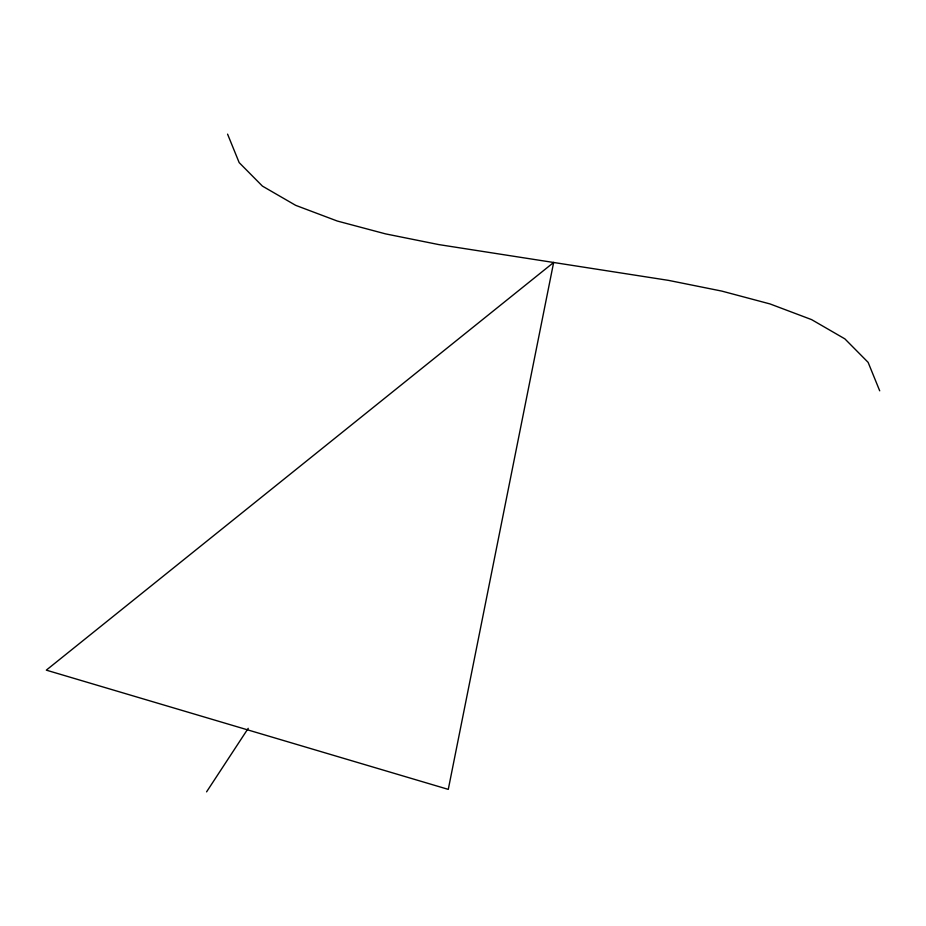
<?xml version="1.0" encoding="UTF-8"?>
<svg xmlns="http://www.w3.org/2000/svg" width="926" height="926" viewBox="0 0 926 926"><rect width="100%" height="100%" fill="white"/><g stroke="black" fill="none" stroke-linecap="round" stroke-linejoin="round"><path stroke-width="1.39" d="M206.579 791.857L248.226 728.322M879.7 390.807L868.113 362.344L844.859 338.858L811.604 319.62L770.015 303.936L721.759 291.088L668.491 280.37L438.785 244.591L385.529 233.873L337.261 221.025L295.672 205.34L262.417 186.103L239.163 162.606L227.576 134.143M553.644 262.475L448.277 789.38L46.3 670.146L553.644 262.475"/></g></svg>
